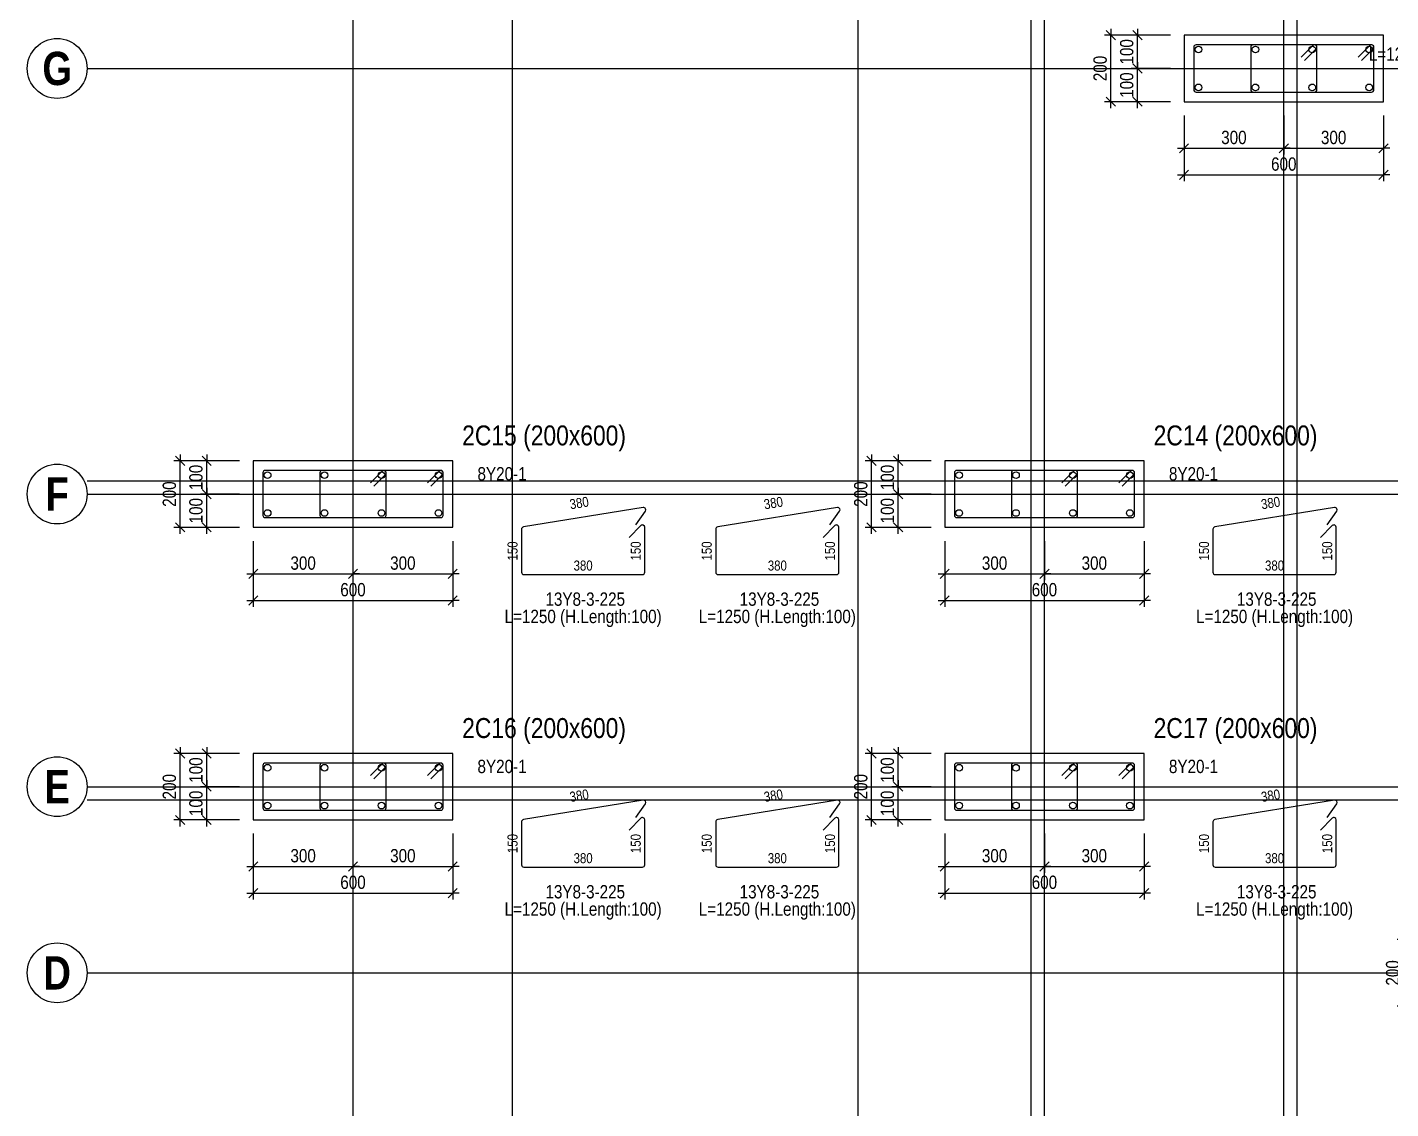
# Model space of a CAD drawing. Extents: x 0 to 206258, y -403073 to 0.
# Drawn here: x 44712 to 54966, y -75809 to -67678 of the extents above; entities that cross this region are included whole.
import ezdxf
from ezdxf.enums import TextEntityAlignment as Align
from ezdxf.lldxf.tags import DXFTag

# ---------------------------------------------------------------- set-up
doc = ezdxf.new("R2010")
doc.units = 0
doc.header["$LTSCALE"] = 1000
for name, color, linetype in [('Axis Circle(Dir 1)', 150, 'Continuous'), ('Axis Label(Dir 1)', 7, 'Continuous'), ('Axis Line(Dir 1)', 8, 'CENTER2'), ('Axis Line(Dir 2)', 150, 'CENTER2'), ('Column Line(D)', 1, 'Continuous'), ('Dimension Line', 5, 'Continuous'), ('Link Line', 3, 'Continuous'), ('Rebar Length Text', 8, 'Continuous'), ('Rebar Line', 7, 'Continuous'), ('Top Rebar Label', 6, 'Continuous')]:
    doc.layers.add(name, color=color, linetype=linetype)
for name, color, linetype, true_color in [('Column Label(D)', 12, 'Continuous', 0xbd0000), ('Ghost Axis Line', 254, 'Continuous', 0xbebebe), ('Link Label', 94, 'Continuous', 0x008100), ('Link Length Text', 94, 'Continuous', 0x008100)]:
    doc.layers.add(name, color=color, linetype=linetype, true_color=true_color)
doc.styles.add('Axis Label(Dir 1)', font='ARIALNB.TTF', dxfattribs={"height": 250})
doc.styles.add('Column Label(D)', font='ARIALN.TTF', dxfattribs={"height": 150})
doc.styles.add('Dimension Text', font='ARIALN.TTF', dxfattribs={"height": 100})
doc.styles.add('Link Label', font='ARIALN.TTF', dxfattribs={"height": 100})
doc.styles.add('Link Length Text', font='ARIALN.TTF', dxfattribs={"height": 100})
doc.styles.add('Rebar Length Text', font='ARIALN.TTF', dxfattribs={"height": 75})
doc.styles.add('Top Rebar Label', font='ARIALN.TTF', dxfattribs={"height": 100})
tags = doc.linetypes.add('CENTER2', pattern=[1.125, 0.75, -0.125, 0.125, -0.125]).pattern_tags.tags
tags[10:11] = [DXFTag(74, 4), DXFTag(75, 0), DXFTag(340, '0'), DXFTag(46, 0.0), DXFTag(50, 0.0), DXFTag(44, 0.0), DXFTag(45, 0.0)]
tags[8:9] = [DXFTag(74, 4), DXFTag(75, 0), DXFTag(340, '0'), DXFTag(46, 0.0), DXFTag(50, 0.0), DXFTag(44, 0.0), DXFTag(45, 0.0)]
tags[6:7] = [DXFTag(74, 4), DXFTag(75, 0), DXFTag(340, '0'), DXFTag(46, 0.0), DXFTag(50, 0.0), DXFTag(44, 0.0), DXFTag(45, 0.0)]
tags[4:5] = [DXFTag(74, 4), DXFTag(75, 0), DXFTag(340, '0'), DXFTag(46, 0.0), DXFTag(50, 0.0), DXFTag(44, 0.0), DXFTag(45, 0.0)]
doc.dimstyles.new('COLUMNAPP', dxfattribs={"dimtxt": 100, "dimasz": 30, "dimexe": 48.3, "dimexo": 103.5, "dimgap": 30, "dimtad": 1, "dimtoh": 1, "dimdec": 1, "dimlfac": 0.4, "dimdsep": 46, "dimtxsty": 'Dimension Text', "dimblk": 'PCDIM_TICK', "dimcen": 0.09, "dimclrd": 5, "dimclre": 5, "dimclrt": 5, "dimadec": 1, "dimazin": 0, "dimtp": 1, "dimtm": 1, "dimtfac": 1, "dimtdec": 4, "dimtofl": 0, "dimtmove": 0, "dimatfit": 3, "dimfxl": 1, "dimtolj": 1, "dimtzin": 0, "dimarcsym": 0})

# ---------------------------------------------------------------- blocks, each defined once
blk = doc.blocks.new('PCDIM_TICK')
at = {"layer": 'Dimension Line', "color": 0, "transparency": 33554687}
for p, q in [((1.15, 1.15), (-1.15, -1.15)), ((1.61, 0), (0, 0))]:
    blk.add_line(p, q, dxfattribs=at)
blk = doc.blocks.new('*U1485')
at = {"layer": 'Dimension Line', "color": 5, "true_color": 0x0000ff, "transparency": 16777216}
for p, q in [((53412, -68341), (53412, -68636)), ((54162, -68341), (54162, -68636)), ((53412, -68588), (54162, -68588))]:
    blk.add_line(p, q, dxfattribs=at)
at = {"layer": 'Dimension Line', "color": 5, "true_color": 0x0000ff, "transparency": 16777216, "xscale": 30, "yscale": 30, "rotation": 180.0000000000004}
blk.add_blockref('PCDIM_TICK', (53412, -68588), dxfattribs=at)
at = {"layer": 'Dimension Line', "color": 5, "true_color": 0x0000ff, "transparency": 16777216, "xscale": 30, "yscale": 30}
blk.add_blockref('PCDIM_TICK', (54162, -68588), dxfattribs=at)
at = {"layer": 'Dimension Line', "color": 5, "true_color": 0x0000ff, "transparency": 16777216, "insert": (53787, -68558), "char_height": 100, "width": 181.5, "attachment_point": 8, "style": 'Dimension Text'}
blk.add_mtext('300', dxfattribs=at)
blk = doc.blocks.new('*U1486')
at = {"layer": 'Dimension Line', "color": 5, "true_color": 0x0000ff, "transparency": 16777216}
for p, q in [((54162, -68341), (54162, -68636)), ((54912, -68341), (54912, -68636)), ((54162, -68588), (54912, -68588))]:
    blk.add_line(p, q, dxfattribs=at)
at = {"layer": 'Dimension Line', "color": 5, "true_color": 0x0000ff, "transparency": 16777216, "xscale": 30, "yscale": 30, "rotation": 180.0000000000004}
blk.add_blockref('PCDIM_TICK', (54162, -68588), dxfattribs=at)
at = {"layer": 'Dimension Line', "color": 5, "true_color": 0x0000ff, "transparency": 16777216, "xscale": 30, "yscale": 30}
blk.add_blockref('PCDIM_TICK', (54912, -68588), dxfattribs=at)
at = {"layer": 'Dimension Line', "color": 5, "true_color": 0x0000ff, "transparency": 16777216, "insert": (54537, -68558), "char_height": 100, "width": 181.5, "attachment_point": 8, "style": 'Dimension Text'}
blk.add_mtext('300', dxfattribs=at)
blk = doc.blocks.new('*U1487')
at = {"layer": 'Dimension Line', "color": 5, "true_color": 0x0000ff, "transparency": 16777216}
for p, q in [((53412, -68341), (53412, -68836)), ((54912, -68341), (54912, -68836)), ((53412, -68788), (54912, -68788))]:
    blk.add_line(p, q, dxfattribs=at)
at = {"layer": 'Dimension Line', "color": 5, "true_color": 0x0000ff, "transparency": 16777216, "xscale": 30, "yscale": 30, "rotation": 180.0000000000004}
blk.add_blockref('PCDIM_TICK', (53412, -68788), dxfattribs=at)
at = {"layer": 'Dimension Line', "color": 5, "true_color": 0x0000ff, "transparency": 16777216, "xscale": 30, "yscale": 30}
blk.add_blockref('PCDIM_TICK', (54912, -68788), dxfattribs=at)
at = {"layer": 'Dimension Line', "color": 5, "true_color": 0x0000ff, "transparency": 16777216, "insert": (54162, -68758), "char_height": 100, "width": 181.97, "attachment_point": 8, "style": 'Dimension Text'}
blk.add_mtext('600', dxfattribs=at)
blk = doc.blocks.new('*U1488')
at = {"layer": 'Dimension Line', "color": 5, "true_color": 0x0000ff, "transparency": 16777216}
for p, q in [((53309, -67988), (53014, -67988)), ((53062, -68238), (53062, -67988)), ((53309, -68238), (53014, -68238))]:
    blk.add_line(p, q, dxfattribs=at)
at = {"layer": 'Dimension Line', "color": 5, "true_color": 0x0000ff, "transparency": 16777216, "xscale": 30, "yscale": 30}
for p, rotation in [((53062, -67988), 89.99999999999447), ((53062, -68238), 269.9999999999834)]:
    blk.add_blockref('PCDIM_TICK', p, dxfattribs=dict(at, rotation=rotation))
at = {"layer": 'Dimension Line', "color": 5, "true_color": 0x0000ff, "transparency": 16777216, "insert": (53032, -68113), "char_height": 100, "width": 173.93, "attachment_point": 8, "rotation": 90, "style": 'Dimension Text'}
blk.add_mtext('100', dxfattribs=at)
blk = doc.blocks.new('*U1489')
at = {"layer": 'Dimension Line', "color": 5, "true_color": 0x0000ff, "transparency": 16777216}
for p, q in [((53309, -67738), (53014, -67738)), ((53062, -67988), (53062, -67738)), ((53309, -67988), (53014, -67988))]:
    blk.add_line(p, q, dxfattribs=at)
at = {"layer": 'Dimension Line', "color": 5, "true_color": 0x0000ff, "transparency": 16777216, "xscale": 30, "yscale": 30}
for p, rotation in [((53062, -67738), 89.99999999999447), ((53062, -67988), 269.9999999999834)]:
    blk.add_blockref('PCDIM_TICK', p, dxfattribs=dict(at, rotation=rotation))
at = {"layer": 'Dimension Line', "color": 5, "true_color": 0x0000ff, "transparency": 16777216, "insert": (53032, -67863), "char_height": 100, "width": 173.93, "attachment_point": 8, "rotation": 90, "style": 'Dimension Text'}
blk.add_mtext('100', dxfattribs=at)
blk = doc.blocks.new('*U1490')
at = {"layer": 'Dimension Line', "color": 5, "true_color": 0x0000ff, "transparency": 16777216}
for p, q in [((53309, -67738), (52814, -67738)), ((52862, -68238), (52862, -67738)), ((53309, -68238), (52814, -68238))]:
    blk.add_line(p, q, dxfattribs=at)
at = {"layer": 'Dimension Line', "color": 5, "true_color": 0x0000ff, "transparency": 16777216, "xscale": 30, "yscale": 30}
for p, rotation in [((52862, -67738), 89.99999999999447), ((52862, -68238), 269.9999999999834)]:
    blk.add_blockref('PCDIM_TICK', p, dxfattribs=dict(at, rotation=rotation))
at = {"layer": 'Dimension Line', "color": 5, "true_color": 0x0000ff, "transparency": 16777216, "insert": (52832, -67988), "char_height": 100, "width": 182.77, "attachment_point": 8, "rotation": 90, "style": 'Dimension Text'}
blk.add_mtext('200', dxfattribs=at)
blk = doc.blocks.new('*U1497')
at = {"layer": 'Dimension Line', "color": 5, "true_color": 0x0000ff, "transparency": 16777216}
for p, q in [((51612, -71541), (51612, -71836)), ((52362, -71541), (52362, -71836)), ((51612, -71788), (52362, -71788))]:
    blk.add_line(p, q, dxfattribs=at)
at = {"layer": 'Dimension Line', "color": 5, "true_color": 0x0000ff, "transparency": 16777216, "xscale": 30, "yscale": 30, "rotation": 180.0000000000004}
blk.add_blockref('PCDIM_TICK', (51612, -71788), dxfattribs=at)
at = {"layer": 'Dimension Line', "color": 5, "true_color": 0x0000ff, "transparency": 16777216, "xscale": 30, "yscale": 30}
blk.add_blockref('PCDIM_TICK', (52362, -71788), dxfattribs=at)
at = {"layer": 'Dimension Line', "color": 5, "true_color": 0x0000ff, "transparency": 16777216, "insert": (51987, -71758), "char_height": 100, "width": 181.5, "attachment_point": 8, "style": 'Dimension Text'}
blk.add_mtext('300', dxfattribs=at)
blk = doc.blocks.new('*U1498')
at = {"layer": 'Dimension Line', "color": 5, "true_color": 0x0000ff, "transparency": 16777216}
for p, q in [((52362, -71541), (52362, -71836)), ((53112, -71541), (53112, -71836)), ((52362, -71788), (53112, -71788))]:
    blk.add_line(p, q, dxfattribs=at)
at = {"layer": 'Dimension Line', "color": 5, "true_color": 0x0000ff, "transparency": 16777216, "xscale": 30, "yscale": 30, "rotation": 180.0000000000004}
blk.add_blockref('PCDIM_TICK', (52362, -71788), dxfattribs=at)
at = {"layer": 'Dimension Line', "color": 5, "true_color": 0x0000ff, "transparency": 16777216, "xscale": 30, "yscale": 30}
blk.add_blockref('PCDIM_TICK', (53112, -71788), dxfattribs=at)
at = {"layer": 'Dimension Line', "color": 5, "true_color": 0x0000ff, "transparency": 16777216, "insert": (52737, -71758), "char_height": 100, "width": 181.5, "attachment_point": 8, "style": 'Dimension Text'}
blk.add_mtext('300', dxfattribs=at)
blk = doc.blocks.new('*U1499')
at = {"layer": 'Dimension Line', "color": 5, "true_color": 0x0000ff, "transparency": 16777216}
for p, q in [((51612, -71541), (51612, -72036)), ((53112, -71541), (53112, -72036)), ((51612, -71988), (53112, -71988))]:
    blk.add_line(p, q, dxfattribs=at)
at = {"layer": 'Dimension Line', "color": 5, "true_color": 0x0000ff, "transparency": 16777216, "xscale": 30, "yscale": 30, "rotation": 180.0000000000004}
blk.add_blockref('PCDIM_TICK', (51612, -71988), dxfattribs=at)
at = {"layer": 'Dimension Line', "color": 5, "true_color": 0x0000ff, "transparency": 16777216, "xscale": 30, "yscale": 30}
blk.add_blockref('PCDIM_TICK', (53112, -71988), dxfattribs=at)
at = {"layer": 'Dimension Line', "color": 5, "true_color": 0x0000ff, "transparency": 16777216, "insert": (52362, -71958), "char_height": 100, "width": 181.97, "attachment_point": 8, "style": 'Dimension Text'}
blk.add_mtext('600', dxfattribs=at)
blk = doc.blocks.new('*U1500')
at = {"layer": 'Dimension Line', "color": 5, "true_color": 0x0000ff, "transparency": 16777216}
for p, q in [((51509, -71188), (51214, -71188)), ((51262, -71438), (51262, -71188)), ((51509, -71438), (51214, -71438))]:
    blk.add_line(p, q, dxfattribs=at)
at = {"layer": 'Dimension Line', "color": 5, "true_color": 0x0000ff, "transparency": 16777216, "xscale": 30, "yscale": 30}
for p, rotation in [((51262, -71188), 89.99999999999447), ((51262, -71438), 269.9999999999834)]:
    blk.add_blockref('PCDIM_TICK', p, dxfattribs=dict(at, rotation=rotation))
at = {"layer": 'Dimension Line', "color": 5, "true_color": 0x0000ff, "transparency": 16777216, "insert": (51232, -71313), "char_height": 100, "width": 173.93, "attachment_point": 8, "rotation": 90, "style": 'Dimension Text'}
blk.add_mtext('100', dxfattribs=at)
blk = doc.blocks.new('*U1501')
at = {"layer": 'Dimension Line', "color": 5, "true_color": 0x0000ff, "transparency": 16777216}
for p, q in [((51509, -70938), (51214, -70938)), ((51262, -71188), (51262, -70938)), ((51509, -71188), (51214, -71188))]:
    blk.add_line(p, q, dxfattribs=at)
at = {"layer": 'Dimension Line', "color": 5, "true_color": 0x0000ff, "transparency": 16777216, "xscale": 30, "yscale": 30}
for p, rotation in [((51262, -70938), 89.99999999999447), ((51262, -71188), 269.9999999999834)]:
    blk.add_blockref('PCDIM_TICK', p, dxfattribs=dict(at, rotation=rotation))
at = {"layer": 'Dimension Line', "color": 5, "true_color": 0x0000ff, "transparency": 16777216, "insert": (51232, -71063), "char_height": 100, "width": 173.93, "attachment_point": 8, "rotation": 90, "style": 'Dimension Text'}
blk.add_mtext('100', dxfattribs=at)
blk = doc.blocks.new('*U1502')
at = {"layer": 'Dimension Line', "color": 5, "true_color": 0x0000ff, "transparency": 16777216}
for p, q in [((51509, -70938), (51014, -70938)), ((51062, -71438), (51062, -70938)), ((51509, -71438), (51014, -71438))]:
    blk.add_line(p, q, dxfattribs=at)
at = {"layer": 'Dimension Line', "color": 5, "true_color": 0x0000ff, "transparency": 16777216, "xscale": 30, "yscale": 30}
for p, rotation in [((51062, -70938), 89.99999999999447), ((51062, -71438), 269.9999999999834)]:
    blk.add_blockref('PCDIM_TICK', p, dxfattribs=dict(at, rotation=rotation))
at = {"layer": 'Dimension Line', "color": 5, "true_color": 0x0000ff, "transparency": 16777216, "insert": (51032, -71188), "char_height": 100, "width": 182.77, "attachment_point": 8, "rotation": 90, "style": 'Dimension Text'}
blk.add_mtext('200', dxfattribs=at)
blk = doc.blocks.new('*U1503')
at = {"layer": 'Dimension Line', "color": 5, "true_color": 0x0000ff, "transparency": 16777216}
for p, q in [((46412, -71541), (46412, -71836)), ((47162, -71541), (47162, -71836)), ((46412, -71788), (47162, -71788))]:
    blk.add_line(p, q, dxfattribs=at)
at = {"layer": 'Dimension Line', "color": 5, "true_color": 0x0000ff, "transparency": 16777216, "xscale": 30, "yscale": 30, "rotation": 180.0000000000004}
blk.add_blockref('PCDIM_TICK', (46412, -71788), dxfattribs=at)
at = {"layer": 'Dimension Line', "color": 5, "true_color": 0x0000ff, "transparency": 16777216, "xscale": 30, "yscale": 30}
blk.add_blockref('PCDIM_TICK', (47162, -71788), dxfattribs=at)
at = {"layer": 'Dimension Line', "color": 5, "true_color": 0x0000ff, "transparency": 16777216, "insert": (46787, -71758), "char_height": 100, "width": 181.5, "attachment_point": 8, "style": 'Dimension Text'}
blk.add_mtext('300', dxfattribs=at)
blk = doc.blocks.new('*U1504')
at = {"layer": 'Dimension Line', "color": 5, "true_color": 0x0000ff, "transparency": 16777216}
for p, q in [((47162, -71541), (47162, -71836)), ((47912, -71541), (47912, -71836)), ((47162, -71788), (47912, -71788))]:
    blk.add_line(p, q, dxfattribs=at)
at = {"layer": 'Dimension Line', "color": 5, "true_color": 0x0000ff, "transparency": 16777216, "xscale": 30, "yscale": 30, "rotation": 180.0000000000004}
blk.add_blockref('PCDIM_TICK', (47162, -71788), dxfattribs=at)
at = {"layer": 'Dimension Line', "color": 5, "true_color": 0x0000ff, "transparency": 16777216, "xscale": 30, "yscale": 30}
blk.add_blockref('PCDIM_TICK', (47912, -71788), dxfattribs=at)
at = {"layer": 'Dimension Line', "color": 5, "true_color": 0x0000ff, "transparency": 16777216, "insert": (47537, -71758), "char_height": 100, "width": 181.5, "attachment_point": 8, "style": 'Dimension Text'}
blk.add_mtext('300', dxfattribs=at)
blk = doc.blocks.new('*U1505')
at = {"layer": 'Dimension Line', "color": 5, "true_color": 0x0000ff, "transparency": 16777216}
for p, q in [((46412, -71541), (46412, -72036)), ((47912, -71541), (47912, -72036)), ((46412, -71988), (47912, -71988))]:
    blk.add_line(p, q, dxfattribs=at)
at = {"layer": 'Dimension Line', "color": 5, "true_color": 0x0000ff, "transparency": 16777216, "xscale": 30, "yscale": 30, "rotation": 180.0000000000004}
blk.add_blockref('PCDIM_TICK', (46412, -71988), dxfattribs=at)
at = {"layer": 'Dimension Line', "color": 5, "true_color": 0x0000ff, "transparency": 16777216, "xscale": 30, "yscale": 30}
blk.add_blockref('PCDIM_TICK', (47912, -71988), dxfattribs=at)
at = {"layer": 'Dimension Line', "color": 5, "true_color": 0x0000ff, "transparency": 16777216, "insert": (47162, -71958), "char_height": 100, "width": 181.97, "attachment_point": 8, "style": 'Dimension Text'}
blk.add_mtext('600', dxfattribs=at)
blk = doc.blocks.new('*U1506')
at = {"layer": 'Dimension Line', "color": 5, "true_color": 0x0000ff, "transparency": 16777216}
for p, q in [((46309, -71188), (46014, -71188)), ((46062, -71438), (46062, -71188)), ((46309, -71438), (46014, -71438))]:
    blk.add_line(p, q, dxfattribs=at)
at = {"layer": 'Dimension Line', "color": 5, "true_color": 0x0000ff, "transparency": 16777216, "xscale": 30, "yscale": 30}
for p, rotation in [((46062, -71188), 89.99999999999447), ((46062, -71438), 269.9999999999834)]:
    blk.add_blockref('PCDIM_TICK', p, dxfattribs=dict(at, rotation=rotation))
at = {"layer": 'Dimension Line', "color": 5, "true_color": 0x0000ff, "transparency": 16777216, "insert": (46032, -71313), "char_height": 100, "width": 173.93, "attachment_point": 8, "rotation": 90, "style": 'Dimension Text'}
blk.add_mtext('100', dxfattribs=at)
blk = doc.blocks.new('*U1507')
at = {"layer": 'Dimension Line', "color": 5, "true_color": 0x0000ff, "transparency": 16777216}
for p, q in [((46309, -70938), (46014, -70938)), ((46062, -71188), (46062, -70938)), ((46309, -71188), (46014, -71188))]:
    blk.add_line(p, q, dxfattribs=at)
at = {"layer": 'Dimension Line', "color": 5, "true_color": 0x0000ff, "transparency": 16777216, "xscale": 30, "yscale": 30}
for p, rotation in [((46062, -70938), 89.99999999999447), ((46062, -71188), 269.9999999999834)]:
    blk.add_blockref('PCDIM_TICK', p, dxfattribs=dict(at, rotation=rotation))
at = {"layer": 'Dimension Line', "color": 5, "true_color": 0x0000ff, "transparency": 16777216, "insert": (46032, -71063), "char_height": 100, "width": 173.93, "attachment_point": 8, "rotation": 90, "style": 'Dimension Text'}
blk.add_mtext('100', dxfattribs=at)
blk = doc.blocks.new('*U1508')
at = {"layer": 'Dimension Line', "color": 5, "true_color": 0x0000ff, "transparency": 16777216}
for p, q in [((46309, -70938), (45814, -70938)), ((45862, -71438), (45862, -70938)), ((46309, -71438), (45814, -71438))]:
    blk.add_line(p, q, dxfattribs=at)
at = {"layer": 'Dimension Line', "color": 5, "true_color": 0x0000ff, "transparency": 16777216, "xscale": 30, "yscale": 30}
for p, rotation in [((45862, -70938), 89.99999999999447), ((45862, -71438), 269.9999999999834)]:
    blk.add_blockref('PCDIM_TICK', p, dxfattribs=dict(at, rotation=rotation))
at = {"layer": 'Dimension Line', "color": 5, "true_color": 0x0000ff, "transparency": 16777216, "insert": (45832, -71188), "char_height": 100, "width": 182.77, "attachment_point": 8, "rotation": 90, "style": 'Dimension Text'}
blk.add_mtext('200', dxfattribs=at)
blk = doc.blocks.new('*U1509')
at = {"layer": 'Dimension Line', "color": 5, "true_color": 0x0000ff, "transparency": 16777216}
for p, q in [((51612, -73741), (51612, -74036)), ((52362, -73741), (52362, -74036)), ((51612, -73988), (52362, -73988))]:
    blk.add_line(p, q, dxfattribs=at)
at = {"layer": 'Dimension Line', "color": 5, "true_color": 0x0000ff, "transparency": 16777216, "xscale": 30, "yscale": 30, "rotation": 180.0000000000004}
blk.add_blockref('PCDIM_TICK', (51612, -73988), dxfattribs=at)
at = {"layer": 'Dimension Line', "color": 5, "true_color": 0x0000ff, "transparency": 16777216, "xscale": 30, "yscale": 30}
blk.add_blockref('PCDIM_TICK', (52362, -73988), dxfattribs=at)
at = {"layer": 'Dimension Line', "color": 5, "true_color": 0x0000ff, "transparency": 16777216, "insert": (51987, -73958), "char_height": 100, "width": 181.5, "attachment_point": 8, "style": 'Dimension Text'}
blk.add_mtext('300', dxfattribs=at)
blk = doc.blocks.new('*U1510')
at = {"layer": 'Dimension Line', "color": 5, "true_color": 0x0000ff, "transparency": 16777216}
for p, q in [((52362, -73741), (52362, -74036)), ((53112, -73741), (53112, -74036)), ((52362, -73988), (53112, -73988))]:
    blk.add_line(p, q, dxfattribs=at)
at = {"layer": 'Dimension Line', "color": 5, "true_color": 0x0000ff, "transparency": 16777216, "xscale": 30, "yscale": 30, "rotation": 180.0000000000004}
blk.add_blockref('PCDIM_TICK', (52362, -73988), dxfattribs=at)
at = {"layer": 'Dimension Line', "color": 5, "true_color": 0x0000ff, "transparency": 16777216, "xscale": 30, "yscale": 30}
blk.add_blockref('PCDIM_TICK', (53112, -73988), dxfattribs=at)
at = {"layer": 'Dimension Line', "color": 5, "true_color": 0x0000ff, "transparency": 16777216, "insert": (52737, -73958), "char_height": 100, "width": 181.5, "attachment_point": 8, "style": 'Dimension Text'}
blk.add_mtext('300', dxfattribs=at)
blk = doc.blocks.new('*U1511')
at = {"layer": 'Dimension Line', "color": 5, "true_color": 0x0000ff, "transparency": 16777216}
for p, q in [((51612, -73741), (51612, -74236)), ((53112, -73741), (53112, -74236)), ((51612, -74188), (53112, -74188))]:
    blk.add_line(p, q, dxfattribs=at)
at = {"layer": 'Dimension Line', "color": 5, "true_color": 0x0000ff, "transparency": 16777216, "xscale": 30, "yscale": 30, "rotation": 180.0000000000004}
blk.add_blockref('PCDIM_TICK', (51612, -74188), dxfattribs=at)
at = {"layer": 'Dimension Line', "color": 5, "true_color": 0x0000ff, "transparency": 16777216, "xscale": 30, "yscale": 30}
blk.add_blockref('PCDIM_TICK', (53112, -74188), dxfattribs=at)
at = {"layer": 'Dimension Line', "color": 5, "true_color": 0x0000ff, "transparency": 16777216, "insert": (52362, -74158), "char_height": 100, "width": 181.97, "attachment_point": 8, "style": 'Dimension Text'}
blk.add_mtext('600', dxfattribs=at)
blk = doc.blocks.new('*U1512')
at = {"layer": 'Dimension Line', "color": 5, "true_color": 0x0000ff, "transparency": 16777216}
for p, q in [((51509, -73388), (51214, -73388)), ((51262, -73638), (51262, -73388)), ((51509, -73638), (51214, -73638))]:
    blk.add_line(p, q, dxfattribs=at)
at = {"layer": 'Dimension Line', "color": 5, "true_color": 0x0000ff, "transparency": 16777216, "xscale": 30, "yscale": 30}
for p, rotation in [((51262, -73388), 89.99999999999447), ((51262, -73638), 269.9999999999834)]:
    blk.add_blockref('PCDIM_TICK', p, dxfattribs=dict(at, rotation=rotation))
at = {"layer": 'Dimension Line', "color": 5, "true_color": 0x0000ff, "transparency": 16777216, "insert": (51232, -73513), "char_height": 100, "width": 173.93, "attachment_point": 8, "rotation": 90, "style": 'Dimension Text'}
blk.add_mtext('100', dxfattribs=at)
blk = doc.blocks.new('*U1513')
at = {"layer": 'Dimension Line', "color": 5, "true_color": 0x0000ff, "transparency": 16777216}
for p, q in [((51509, -73138), (51214, -73138)), ((51262, -73388), (51262, -73138)), ((51509, -73388), (51214, -73388))]:
    blk.add_line(p, q, dxfattribs=at)
at = {"layer": 'Dimension Line', "color": 5, "true_color": 0x0000ff, "transparency": 16777216, "xscale": 30, "yscale": 30}
for p, rotation in [((51262, -73138), 89.99999999999447), ((51262, -73388), 269.9999999999834)]:
    blk.add_blockref('PCDIM_TICK', p, dxfattribs=dict(at, rotation=rotation))
at = {"layer": 'Dimension Line', "color": 5, "true_color": 0x0000ff, "transparency": 16777216, "insert": (51232, -73263), "char_height": 100, "width": 173.93, "attachment_point": 8, "rotation": 90, "style": 'Dimension Text'}
blk.add_mtext('100', dxfattribs=at)
blk = doc.blocks.new('*U1514')
at = {"layer": 'Dimension Line', "color": 5, "true_color": 0x0000ff, "transparency": 16777216}
for p, q in [((51509, -73138), (51014, -73138)), ((51062, -73638), (51062, -73138)), ((51509, -73638), (51014, -73638))]:
    blk.add_line(p, q, dxfattribs=at)
at = {"layer": 'Dimension Line', "color": 5, "true_color": 0x0000ff, "transparency": 16777216, "xscale": 30, "yscale": 30}
for p, rotation in [((51062, -73138), 89.99999999999447), ((51062, -73638), 269.9999999999834)]:
    blk.add_blockref('PCDIM_TICK', p, dxfattribs=dict(at, rotation=rotation))
at = {"layer": 'Dimension Line', "color": 5, "true_color": 0x0000ff, "transparency": 16777216, "insert": (51032, -73388), "char_height": 100, "width": 182.77, "attachment_point": 8, "rotation": 90, "style": 'Dimension Text'}
blk.add_mtext('200', dxfattribs=at)
blk = doc.blocks.new('*U1520')
at = {"layer": 'Dimension Line', "color": 5, "true_color": 0x0000ff, "transparency": 16777216}
for p, q in [((55509, -74538), (55014, -74538)), ((55062, -75038), (55062, -74538)), ((55509, -75038), (55014, -75038))]:
    blk.add_line(p, q, dxfattribs=at)
at = {"layer": 'Dimension Line', "color": 5, "true_color": 0x0000ff, "transparency": 16777216, "xscale": 30, "yscale": 30}
for p, rotation in [((55062, -74538), 89.99999999999447), ((55062, -75038), 269.9999999999834)]:
    blk.add_blockref('PCDIM_TICK', p, dxfattribs=dict(at, rotation=rotation))
at = {"layer": 'Dimension Line', "color": 5, "true_color": 0x0000ff, "transparency": 16777216, "insert": (55032, -74788), "char_height": 100, "width": 182.77, "attachment_point": 8, "rotation": 90, "style": 'Dimension Text'}
blk.add_mtext('200', dxfattribs=at)
blk = doc.blocks.new('*U1569')
at = {"layer": 'Dimension Line', "color": 5, "true_color": 0x0000ff, "transparency": 16777216}
for p, q in [((46412, -73741), (46412, -74036)), ((47162, -73741), (47162, -74036)), ((46412, -73988), (47162, -73988))]:
    blk.add_line(p, q, dxfattribs=at)
at = {"layer": 'Dimension Line', "color": 5, "true_color": 0x0000ff, "transparency": 16777216, "xscale": 30, "yscale": 30, "rotation": 180.0000000000004}
blk.add_blockref('PCDIM_TICK', (46412, -73988), dxfattribs=at)
at = {"layer": 'Dimension Line', "color": 5, "true_color": 0x0000ff, "transparency": 16777216, "xscale": 30, "yscale": 30}
blk.add_blockref('PCDIM_TICK', (47162, -73988), dxfattribs=at)
at = {"layer": 'Dimension Line', "color": 5, "true_color": 0x0000ff, "transparency": 16777216, "insert": (46787, -73958), "char_height": 100, "width": 181.5, "attachment_point": 8, "style": 'Dimension Text'}
blk.add_mtext('300', dxfattribs=at)
blk = doc.blocks.new('*U1570')
at = {"layer": 'Dimension Line', "color": 5, "true_color": 0x0000ff, "transparency": 16777216}
for p, q in [((47162, -73741), (47162, -74036)), ((47912, -73741), (47912, -74036)), ((47162, -73988), (47912, -73988))]:
    blk.add_line(p, q, dxfattribs=at)
at = {"layer": 'Dimension Line', "color": 5, "true_color": 0x0000ff, "transparency": 16777216, "xscale": 30, "yscale": 30, "rotation": 180.0000000000004}
blk.add_blockref('PCDIM_TICK', (47162, -73988), dxfattribs=at)
at = {"layer": 'Dimension Line', "color": 5, "true_color": 0x0000ff, "transparency": 16777216, "xscale": 30, "yscale": 30}
blk.add_blockref('PCDIM_TICK', (47912, -73988), dxfattribs=at)
at = {"layer": 'Dimension Line', "color": 5, "true_color": 0x0000ff, "transparency": 16777216, "insert": (47537, -73958), "char_height": 100, "width": 181.5, "attachment_point": 8, "style": 'Dimension Text'}
blk.add_mtext('300', dxfattribs=at)
blk = doc.blocks.new('*U1571')
at = {"layer": 'Dimension Line', "color": 5, "true_color": 0x0000ff, "transparency": 16777216}
for p, q in [((46412, -73741), (46412, -74236)), ((47912, -73741), (47912, -74236)), ((46412, -74188), (47912, -74188))]:
    blk.add_line(p, q, dxfattribs=at)
at = {"layer": 'Dimension Line', "color": 5, "true_color": 0x0000ff, "transparency": 16777216, "xscale": 30, "yscale": 30, "rotation": 180.0000000000004}
blk.add_blockref('PCDIM_TICK', (46412, -74188), dxfattribs=at)
at = {"layer": 'Dimension Line', "color": 5, "true_color": 0x0000ff, "transparency": 16777216, "xscale": 30, "yscale": 30}
blk.add_blockref('PCDIM_TICK', (47912, -74188), dxfattribs=at)
at = {"layer": 'Dimension Line', "color": 5, "true_color": 0x0000ff, "transparency": 16777216, "insert": (47162, -74158), "char_height": 100, "width": 181.97, "attachment_point": 8, "style": 'Dimension Text'}
blk.add_mtext('600', dxfattribs=at)
blk = doc.blocks.new('*U1572')
at = {"layer": 'Dimension Line', "color": 5, "true_color": 0x0000ff, "transparency": 16777216}
for p, q in [((46309, -73388), (46014, -73388)), ((46062, -73638), (46062, -73388)), ((46309, -73638), (46014, -73638))]:
    blk.add_line(p, q, dxfattribs=at)
at = {"layer": 'Dimension Line', "color": 5, "true_color": 0x0000ff, "transparency": 16777216, "xscale": 30, "yscale": 30}
for p, rotation in [((46062, -73388), 89.99999999999447), ((46062, -73638), 269.9999999999834)]:
    blk.add_blockref('PCDIM_TICK', p, dxfattribs=dict(at, rotation=rotation))
at = {"layer": 'Dimension Line', "color": 5, "true_color": 0x0000ff, "transparency": 16777216, "insert": (46032, -73513), "char_height": 100, "width": 173.93, "attachment_point": 8, "rotation": 90, "style": 'Dimension Text'}
blk.add_mtext('100', dxfattribs=at)
blk = doc.blocks.new('*U1573')
at = {"layer": 'Dimension Line', "color": 5, "true_color": 0x0000ff, "transparency": 16777216}
for p, q in [((46309, -73138), (46014, -73138)), ((46062, -73388), (46062, -73138)), ((46309, -73388), (46014, -73388))]:
    blk.add_line(p, q, dxfattribs=at)
at = {"layer": 'Dimension Line', "color": 5, "true_color": 0x0000ff, "transparency": 16777216, "xscale": 30, "yscale": 30}
for p, rotation in [((46062, -73138), 89.99999999999447), ((46062, -73388), 269.9999999999834)]:
    blk.add_blockref('PCDIM_TICK', p, dxfattribs=dict(at, rotation=rotation))
at = {"layer": 'Dimension Line', "color": 5, "true_color": 0x0000ff, "transparency": 16777216, "insert": (46032, -73263), "char_height": 100, "width": 173.93, "attachment_point": 8, "rotation": 90, "style": 'Dimension Text'}
blk.add_mtext('100', dxfattribs=at)
blk = doc.blocks.new('*U1574')
at = {"layer": 'Dimension Line', "color": 5, "true_color": 0x0000ff, "transparency": 16777216}
for p, q in [((46309, -73138), (45814, -73138)), ((45862, -73638), (45862, -73138)), ((46309, -73638), (45814, -73638))]:
    blk.add_line(p, q, dxfattribs=at)
at = {"layer": 'Dimension Line', "color": 5, "true_color": 0x0000ff, "transparency": 16777216, "xscale": 30, "yscale": 30}
for p, rotation in [((45862, -73138), 89.99999999999447), ((45862, -73638), 269.9999999999834)]:
    blk.add_blockref('PCDIM_TICK', p, dxfattribs=dict(at, rotation=rotation))
at = {"layer": 'Dimension Line', "color": 5, "true_color": 0x0000ff, "transparency": 16777216, "insert": (45832, -73388), "char_height": 100, "width": 182.77, "attachment_point": 8, "rotation": 90, "style": 'Dimension Text'}
blk.add_mtext('200', dxfattribs=at)

msp = doc.modelspace()

# ---------------------------------------------------------------- linework, layer by layer
at = {"layer": 'Axis Circle(Dir 1)', "transparency": 33554687}
for centre in [(44937.442, -67987.707), (44937.442, -71187.707), (44937.442, -73387.707), (44937.442, -74787.707)]:
    msp.add_circle(centre, 225, dxfattribs=at)
at = {"layer": 'Axis Line(Dir 1)', "transparency": 33554687}
for points in [[(45162.442, -67987.707), (62962.442, -67987.707)], [(45162.442, -71187.707), (62962.442, -71187.707)], [(45162.442, -73387.707), (62962.442, -73387.707)], [(45162.442, -74787.707), (62962.442, -74787.707)]]:
    msp.add_lwpolyline(points, dxfattribs=at)
at = {"layer": 'Axis Line(Dir 2)', "transparency": 33554687}
for points in [[(47162.442, -82587.707), (47162.442, -58787.707)], [(48362.442, -82587.707), (48362.442, -58787.707)], [(50962.442, -82587.707), (50962.442, -58787.707)], [(52362.442, -82587.707), (52362.442, -58787.707)], [(54162.442, -82587.707), (54162.442, -58787.707)]]:
    msp.add_lwpolyline(points, dxfattribs=at)
at = {"layer": 'Column Line(D)', "transparency": 33554687}
for points in [[(54912.442, -68237.707), (54912.442, -67737.707), (53412.442, -67737.707), (53412.442, -68237.707)], [(47912.442, -71437.707), (47912.442, -70937.707), (46412.442, -70937.707), (46412.442, -71437.707)], [(53112.442, -71437.707), (53112.442, -70937.707), (51612.442, -70937.707), (51612.442, -71437.707)], [(47912.442, -73637.707), (47912.442, -73137.707), (46412.442, -73137.707), (46412.442, -73637.707)], [(53112.442, -73637.707), (53112.442, -73137.707), (51612.442, -73137.707), (51612.442, -73637.707)]]:
    msp.add_lwpolyline(points, close=True, dxfattribs=at)
at = {"layer": 'Ghost Axis Line', "transparency": 33554687}
for points in [[(52262.442, -82587.707), (52262.442, -58787.707)], [(54262.442, -82587.707), (54262.442, -58787.707)], [(45162.442, -71087.707), (62962.442, -71087.707)], [(45162.442, -73487.707), (62962.442, -73487.707)]]:
    msp.add_lwpolyline(points, dxfattribs=at)
at = {"layer": 'Link Line', "transparency": 33554687}
for points in [[(54318.095, -67928.469), (54406.484, -67840.081, 0.668178638), (54394.109, -67810.207), (53502.442, -67810.207, 0.414213562), (53484.942, -67827.707), (53484.942, -68147.707, 0.414213562), (53502.442, -68165.207), (54394.109, -68165.207, 0.414213562), (54411.609, -68147.707), (54411.609, -67827.707, 0.668178638), (54381.735, -67815.332), (54293.346, -67903.721)], [(54746.428, -67928.469), (54834.817, -67840.081, 0.668178638), (54822.442, -67810.207), (53930.776, -67810.207, 0.414213562), (53913.276, -67827.707), (53913.276, -68147.707, 0.414213562), (53930.776, -68165.207), (54822.442, -68165.207, 0.414213562), (54839.942, -68147.707), (54839.942, -67827.707, 0.668178638), (54810.068, -67815.332), (54721.68, -67903.721)], [(47318.095, -71128.469), (47406.484, -71040.081, 0.668178638), (47394.109, -71010.207), (46502.442, -71010.207, 0.414213562), (46484.942, -71027.707), (46484.942, -71347.707, 0.414213562), (46502.442, -71365.207), (47394.109, -71365.207, 0.414213562), (47411.609, -71347.707), (47411.609, -71027.707, 0.668178638), (47381.735, -71015.332), (47293.346, -71103.721)], [(47746.428, -71128.469), (47834.817, -71040.081, 0.668178638), (47822.442, -71010.207), (46930.776, -71010.207, 0.414213562), (46913.276, -71027.707), (46913.276, -71347.707, 0.414213562), (46930.776, -71365.207), (47822.442, -71365.207, 0.414213562), (47839.942, -71347.707), (47839.942, -71027.707, 0.668178638), (47810.068, -71015.332), (47721.68, -71103.721)], [(52518.095, -71128.469), (52606.484, -71040.081, 0.668178638), (52594.109, -71010.207), (51702.442, -71010.207, 0.414213562), (51684.942, -71027.707), (51684.942, -71347.707, 0.414213562), (51702.442, -71365.207), (52594.109, -71365.207, 0.414213562), (52611.609, -71347.707), (52611.609, -71027.707, 0.668178638), (52581.735, -71015.332), (52493.346, -71103.721)], [(52946.428, -71128.469), (53034.817, -71040.081, 0.668178638), (53022.442, -71010.207), (52130.776, -71010.207, 0.414213562), (52113.276, -71027.707), (52113.276, -71347.707, 0.414213562), (52130.776, -71365.207), (53022.442, -71365.207, 0.414213562), (53039.942, -71347.707), (53039.942, -71027.707, 0.668178638), (53010.068, -71015.332), (52921.68, -71103.721)], [(49288.024, -71418.523), (49361.153, -71317.147, 0.668178638), (49344.164, -71289.634), (48444.108, -71435.326, 0.367954403), (48429.404, -71452.602), (48429.404, -71775.207, 0.414213562), (48446.904, -71792.707), (49338.571, -71792.707, 0.414213562), (49356.071, -71775.207), (49356.071, -71437.707, 0.668178638), (49326.196, -71425.332), (49237.808, -71513.721)], [(50748.614, -71418.523), (50821.743, -71317.147, 0.668178638), (50804.754, -71289.634), (49904.698, -71435.326, 0.367954403), (49889.994, -71452.602), (49889.994, -71775.207, 0.414213562), (49907.494, -71792.707), (50799.161, -71792.707, 0.414213562), (50816.661, -71775.207), (50816.661, -71437.707, 0.668178638), (50786.786, -71425.332), (50698.398, -71513.721)], [(54488.024, -71418.523), (54561.153, -71317.147, 0.668178638), (54544.164, -71289.634), (53644.108, -71435.326, 0.367954403), (53629.404, -71452.602), (53629.404, -71775.207, 0.414213562), (53646.904, -71792.707), (54538.571, -71792.707, 0.414213562), (54556.071, -71775.207), (54556.071, -71437.707, 0.668178638), (54526.196, -71425.332), (54437.808, -71513.721)], [(47318.095, -73328.469), (47406.484, -73240.081, 0.668178638), (47394.109, -73210.207), (46502.442, -73210.207, 0.414213562), (46484.942, -73227.707), (46484.942, -73547.707, 0.414213562), (46502.442, -73565.207), (47394.109, -73565.207, 0.414213562), (47411.609, -73547.707), (47411.609, -73227.707, 0.668178638), (47381.735, -73215.332), (47293.346, -73303.721)], [(47746.428, -73328.469), (47834.817, -73240.081, 0.668178638), (47822.442, -73210.207), (46930.776, -73210.207, 0.414213562), (46913.276, -73227.707), (46913.276, -73547.707, 0.414213562), (46930.776, -73565.207), (47822.442, -73565.207, 0.414213562), (47839.942, -73547.707), (47839.942, -73227.707, 0.668178638), (47810.068, -73215.332), (47721.68, -73303.721)], [(52518.095, -73328.469), (52606.484, -73240.081, 0.668178638), (52594.109, -73210.207), (51702.442, -73210.207, 0.414213562), (51684.942, -73227.707), (51684.942, -73547.707, 0.414213562), (51702.442, -73565.207), (52594.109, -73565.207, 0.414213562), (52611.609, -73547.707), (52611.609, -73227.707, 0.668178638), (52581.735, -73215.332), (52493.346, -73303.721)], [(52946.428, -73328.469), (53034.817, -73240.081, 0.668178638), (53022.442, -73210.207), (52130.776, -73210.207, 0.414213562), (52113.276, -73227.707), (52113.276, -73547.707, 0.414213562), (52130.776, -73565.207), (53022.442, -73565.207, 0.414213562), (53039.942, -73547.707), (53039.942, -73227.707, 0.668178638), (53010.068, -73215.332), (52921.68, -73303.721)], [(49288.024, -73618.523), (49361.153, -73517.147, 0.668178638), (49344.164, -73489.634), (48444.108, -73635.326, 0.367954403), (48429.404, -73652.602), (48429.404, -73975.207, 0.414213562), (48446.904, -73992.707), (49338.571, -73992.707, 0.414213562), (49356.071, -73975.207), (49356.071, -73637.707, 0.668178638), (49326.196, -73625.332), (49237.808, -73713.721)], [(50748.614, -73618.523), (50821.743, -73517.147, 0.668178638), (50804.754, -73489.634), (49904.698, -73635.326, 0.367954403), (49889.994, -73652.602), (49889.994, -73975.207, 0.414213562), (49907.494, -73992.707), (50799.161, -73992.707, 0.414213562), (50816.661, -73975.207), (50816.661, -73637.707, 0.668178638), (50786.786, -73625.332), (50698.398, -73713.721)], [(54488.024, -73618.523), (54561.153, -73517.147, 0.668178638), (54544.164, -73489.634), (53644.108, -73635.326, 0.367954403), (53629.404, -73652.602), (53629.404, -73975.207, 0.414213562), (53646.904, -73992.707), (54538.571, -73992.707, 0.414213562), (54556.071, -73975.207), (54556.071, -73637.707, 0.668178638), (54526.196, -73625.332), (54437.808, -73713.721)]]:
    msp.add_lwpolyline(points, format="xyb", dxfattribs=at)
at = {"layer": 'Rebar Line', "transparency": 33554687}
for centre in [(53519.942, -67845.207), (53948.276, -67845.207), (54376.609, -67845.207), (54804.942, -67845.207), (53519.942, -68130.207), (53948.276, -68130.207), (54376.609, -68130.207), (54804.942, -68130.207), (46519.942, -71045.207), (46948.276, -71045.207), (47376.609, -71045.207), (47804.942, -71045.207), (51719.942, -71045.207), (52148.276, -71045.207), (52576.609, -71045.207), (53004.942, -71045.207), (46519.942, -71330.207), (46948.276, -71330.207), (47376.609, -71330.207), (47804.942, -71330.207), (51719.942, -71330.207), (52148.276, -71330.207), (52576.609, -71330.207), (53004.942, -71330.207), (46519.942, -73245.207), (46948.276, -73245.207), (47376.609, -73245.207), (47804.942, -73245.207), (51719.942, -73245.207), (52148.276, -73245.207), (52576.609, -73245.207), (53004.942, -73245.207), (46519.942, -73530.207), (46948.276, -73530.207), (47376.609, -73530.207), (47804.942, -73530.207), (51719.942, -73530.207), (52148.276, -73530.207), (52576.609, -73530.207), (53004.942, -73530.207)]:
    msp.add_circle(centre, 25, dxfattribs=at)

# ---------------------------------------------------------------- texts
at = {"layer": 'Axis Label(Dir 1)', "transparency": 33554687, "style": 'Axis Label(Dir 1)'}
for s, p in [('G', (44937.442, -67987.707)), ('F', (44937.442, -71187.707)), ('E', (44937.442, -73387.707)), ('D', (44937.442, -74787.707))]:
    msp.add_text(s, height=250, dxfattribs=at).set_placement(p, align=Align.MIDDLE_CENTER)
at = {"layer": 'Column Label(D)', "transparency": 33554687, "style": 'Column Label(D)'}
for s, p in [('2C15 (200x600)', (47983.153, -70866.996)), ('2C14 (200x600)', (53183.153, -70866.996)), ('2C16 (200x600)', (47983.153, -73066.996)), ('2C17 (200x600)', (53183.153, -73066.996))]:
    msp.add_text(s, height=150, dxfattribs=at).set_placement(p, align=Align.BOTTOM_LEFT)
at = {"layer": 'Link Label', "transparency": 33554687, "style": 'Link Label'}
for p in [(48892.737, -72027.707), (50353.327, -72027.707), (54092.737, -72027.707), (48892.737, -74227.707), (50353.327, -74227.707), (54092.737, -74227.707)]:
    msp.add_text(' 13Y8-3-225', height=100, dxfattribs=at).set_placement(p, align=Align.CENTER)
at = {"layer": 'Link Length Text', "transparency": 33554687, "style": 'Link Length Text'}
for p in [(55392.737, -67929.374), (48892.737, -72157.707), (50353.327, -72157.707), (54092.737, -72157.707), (48892.737, -74357.707), (50353.327, -74357.707), (54092.737, -74357.707)]:
    msp.add_text('L=1250 (H.Length:100)', height=100, dxfattribs=at).set_placement(p, align=Align.CENTER)
at = {"layer": 'Rebar Length Text', "transparency": 33554687, "style": 'Rebar Length Text'}
for s, rotation, p in [('380', 9.1947432, (48869.077, -71291.537)), ('380', 9.1947432, (50329.667, -71291.537)), ('380', 9.1947432, (54069.077, -71291.537)), ('150', 90, (48399.404, -71615.207)), ('150', 90, (49326.071, -71615.207)), ('150', 90, (49859.994, -71615.207)), ('150', 90, (50786.661, -71615.207)), ('150', 90, (53599.404, -71615.207)), ('150', 90, (54526.071, -71615.207)), ('380', 9.1947432, (48869.077, -73491.537)), ('380', 9.1947432, (50329.667, -73491.537)), ('380', 9.1947432, (54069.077, -73491.537)), ('150', 90, (48399.404, -73815.207)), ('150', 90, (49326.071, -73815.207)), ('150', 90, (49859.994, -73815.207)), ('150', 90, (50786.661, -73815.207)), ('150', 90, (53599.404, -73815.207)), ('150', 90, (54526.071, -73815.207))]:
    msp.add_text(s, height=75, rotation=rotation, dxfattribs=at).set_placement(p, align=Align.CENTER)
for p in [(48892.737, -71762.707), (50353.327, -71762.707), (54092.737, -71762.707), (48892.737, -73962.707), (50353.327, -73962.707), (54092.737, -73962.707)]:
    msp.add_text('380', height=75, dxfattribs=at).set_placement(p, align=Align.CENTER)
at = {"layer": 'Top Rebar Label', "transparency": 33554687, "style": 'Top Rebar Label'}
for p in [(48066.486, -71115.433), (53266.486, -71115.433), (48066.486, -73315.433), (53266.486, -73315.433)]:
    msp.add_text(' 8Y20-1', height=100, dxfattribs=at).set_placement(p, align=Align.BOTTOM_LEFT)

# ---------------------------------------------------------------- dimensions: what is measured, and where the dimension line sits
at = {"layer": 'Dimension Line', "transparency": 33554687}
for p1, p2, distance, picture, middle in [((53412.442, -68237.707), (53412.442, -67737.707), 550, '*U1490', (52862.442, -67987.707)), ((53412.442, -67987.707), (53412.442, -67737.707), 350, '*U1489', (53062.442, -67862.707)), ((53412.442, -68237.707), (53412.442, -67987.707), 350, '*U1488', (53062.442, -68112.707)), ((53412.442, -68237.707), (54162.442, -68237.707), -350, '*U1485', (53787.442, -68587.707)), ((53412.442, -68237.707), (54912.442, -68237.707), -550, '*U1487', (54162.442, -68787.707)), ((54162.442, -68237.707), (54912.442, -68237.707), -350, '*U1486', (54537.442, -68587.707)), ((46412.442, -71437.707), (46412.442, -70937.707), 550, '*U1508', (45862.442, -71187.707)), ((46412.442, -71187.707), (46412.442, -70937.707), 350, '*U1507', (46062.442, -71062.707)), ((51612.442, -71437.707), (51612.442, -70937.707), 550, '*U1502', (51062.442, -71187.707)), ((51612.442, -71187.707), (51612.442, -70937.707), 350, '*U1501', (51262.442, -71062.707)), ((46412.442, -71437.707), (46412.442, -71187.707), 350, '*U1506', (46062.442, -71312.707)), ((51612.442, -71437.707), (51612.442, -71187.707), 350, '*U1500', (51262.442, -71312.707)), ((46412.442, -71437.707), (47162.442, -71437.707), -350, '*U1503', (46787.442, -71787.707)), ((46412.442, -71437.707), (47912.442, -71437.707), -550, '*U1505', (47162.442, -71987.707)), ((47162.442, -71437.707), (47912.442, -71437.707), -350, '*U1504', (47537.442, -71787.707)), ((51612.442, -71437.707), (52362.442, -71437.707), -350, '*U1497', (51987.442, -71787.707)), ((51612.442, -71437.707), (53112.442, -71437.707), -550, '*U1499', (52362.442, -71987.707)), ((52362.442, -71437.707), (53112.442, -71437.707), -350, '*U1498', (52737.442, -71787.707)), ((46412.442, -73637.707), (46412.442, -73137.707), 550, '*U1574', (45862.442, -73387.707)), ((46412.442, -73387.707), (46412.442, -73137.707), 350, '*U1573', (46062.442, -73262.707)), ((51612.442, -73637.707), (51612.442, -73137.707), 550, '*U1514', (51062.442, -73387.707)), ((51612.442, -73387.707), (51612.442, -73137.707), 350, '*U1513', (51262.442, -73262.707)), ((46412.442, -73637.707), (46412.442, -73387.707), 350, '*U1572', (46062.442, -73512.707)), ((51612.442, -73637.707), (51612.442, -73387.707), 350, '*U1512', (51262.442, -73512.707)), ((46412.442, -73637.707), (47162.442, -73637.707), -350, '*U1569', (46787.442, -73987.707)), ((46412.442, -73637.707), (47912.442, -73637.707), -550, '*U1571', (47162.442, -74187.707)), ((47162.442, -73637.707), (47912.442, -73637.707), -350, '*U1570', (47537.442, -73987.707)), ((51612.442, -73637.707), (52362.442, -73637.707), -350, '*U1509', (51987.442, -73987.707)), ((51612.442, -73637.707), (53112.442, -73637.707), -550, '*U1511', (52362.442, -74187.707)), ((52362.442, -73637.707), (53112.442, -73637.707), -350, '*U1510', (52737.442, -73987.707)), ((55612.442, -75037.707), (55612.442, -74537.707), 550, '*U1520', (55062.442, -74787.707))]:
    dim = msp.add_aligned_dim(p1=p1, p2=p2, distance=distance, dimstyle='COLUMNAPP', override={"dimscale": 1, "dimtxt": 100, "dimasz": 30, "dimexe": 48.3, "dimexo": 103.5, "dimgap": 30, "dimtad": 1, "dimtih": 0, "dimdec": 1, "dimlfac": 0.4, "dimzin": 8, "dimlunit": 2, "dimpost": '', "dimtxsty": 'Dimension Text', "dimblk": 'PCDIM_TICK', "dimse1": 0, "dimse2": 0, "dimsd2": 0, "dimclrd": 5, "dimclre": 5, "dimclrt": 5, "dimaunit": 0, "dimadec": 1, "dimazin": 0, "dimtol": 0, "dimtp": 1, "dimtm": 1, "dimtmove": 0}, dxfattribs=at)
    dim.commit()
    dim.dimension.update_dxf_attribs({"geometry": picture, "text_midpoint": middle})

doc.saveas('drawing.dxf')
